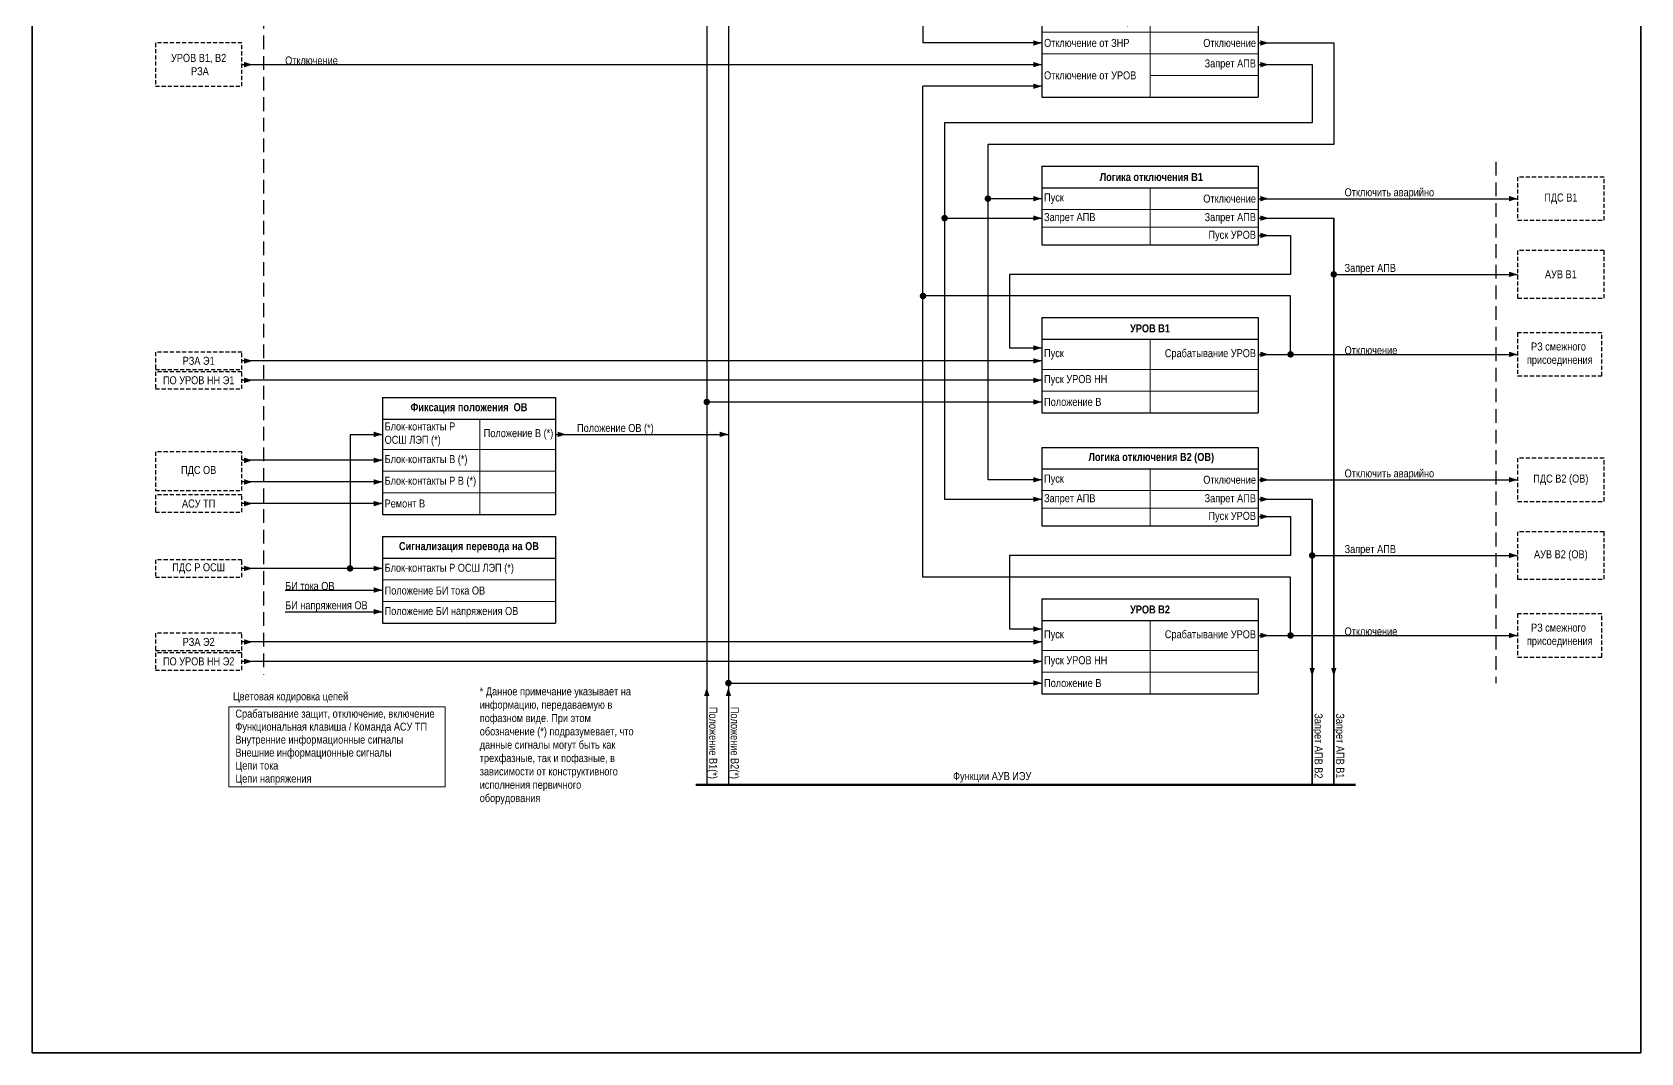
# Model space of a CAD drawing. Header units: millimetres. Extents: x -14593 to 14732, y -17400 to 5232.
# Drawn here: x 2958 to 3702, y -3883 to -3411 of the extents above; entities that cross this region are included whole.
import ezdxf
from ezdxf.enums import TextEntityAlignment as Align

# ---------------------------------------------------------------- set-up
doc = ezdxf.new("R2010")
doc.units = ezdxf.units.MM
doc.linetypes.add('штриховая2', pattern=[9.525, 6.35, -3.175])
for name, color, linetype, lineweight in [('Основная', 7, 'Continuous', 30), ('Отключение_включение', 1, 'Continuous', 30), ('Тонкая', 7, 'Continuous', 18), ('Цепи внешние', 84, 'Continuous', 30), ('Цепи внутренние', 5, 'Continuous', 30), ('Цепи ТН', 200, 'Continuous', 30), ('Цепи ТТ', 23, 'Continuous', 30), ('Цепь - ФК и АСУ', 132, 'Continuous', 30)]:
    doc.layers.add(name, color=color, linetype=linetype, lineweight=lineweight)
doc.layers.add('Рамка', color=8, linetype='Continuous', lineweight=35, plot=False)
doc.styles.add('Narrow', font='ARIALN.TTF')
doc.styles.add('Табл дан', font='ARIALN.TTF')
doc.styles.add('Табл загол', font='ARIALNB.TTF')

# ---------------------------------------------------------------- blocks, each defined once
blk = doc.blocks.new('*T143')
at = {"layer": 'Основная', "color": 0, "linetype": 'ByBlock', "lineweight": -2, "transparency": 16777216}
for p, q in [((0, 0), (100, 0)), ((0, 0), (0, -10)), ((100, 0), (100, -10))]:
    blk.add_line(p, q, dxfattribs=at)
at = {"layer": 'Основная', "color": 0, "linetype": 'ByBlock', "lineweight": 30, "transparency": 16777216}
for p, q in [((0, -10), (100, -10)), ((0, -10), (0, -70)), ((100, -10), (100, -70)), ((0, -70), (100, -70))]:
    blk.add_line(p, q, dxfattribs=at)
at = {"layer": 'Основная', "color": 0, "linetype": 'ByBlock', "lineweight": 18, "transparency": 16777216}
for p, q in [((50, -10), (50, -70)), ((0, -20), (100, -20)), ((0, -30), (100, -30)), ((0, -40), (100, -40)), ((0, -50), (100, -50)), ((50, -60), (100, -60))]:
    blk.add_line(p, q, dxfattribs=at)
at = {"layer": 'Основная', "color": 0, "transparency": 16777216, "char_height": 3.7}
for s, insert, width, attachment_point, style in [('{\\C256;Логика отключения}', (50, -5), 97, 5, 'Табл загол'), ('Пуск ТУ ОТФ', (99, -15), 48, 6, 'Табл дан'), ('Телеотключение', (1, -25), 48, 4, 'Табл дан'), ('Пуск ТО', (99, -25), 48, 6, 'Табл дан'), ('{\\C256;Отключение от защит}', (1, -35), 48, 4, 'Табл дан'), ('Останов ВЧ', (99, -35), 48, 6, 'Табл дан'), ('Отключение от ЗНР', (1, -45), 48, 4, 'Табл дан'), ('Отключение', (99, -45), 48, 6, 'Табл дан'), ('Отключение от УРОВ', (1, -60), 48, 4, 'Табл дан'), ('Запрет АПВ', (99, -55), 48, 6, 'Табл дан')]:
    blk.add_mtext(s, dxfattribs=dict(at, insert=insert, width=width, attachment_point=attachment_point, style=style))
blk = doc.blocks.new('Point')
at = {"layer": 'Основная', "color": 0, "const_width": 1.5}
blk.add_lwpolyline([(-0.75, 0, 1), (0.75, 0, 1)], format="xyb", close=True, dxfattribs=at)
blk = doc.blocks.new('*T144')
at = {"layer": 'Основная', "color": 0, "linetype": 'ByBlock', "lineweight": -2, "transparency": 16777216}
for p, q in [((0, 0), (100, 0)), ((0, 0), (0, -10)), ((100, 0), (100, -10))]:
    blk.add_line(p, q, dxfattribs=at)
at = {"layer": 'Основная', "color": 0, "linetype": 'ByBlock', "lineweight": 30, "transparency": 16777216}
for p, q in [((0, -10), (100, -10)), ((0, -10), (0, -44)), ((100, -10), (100, -44)), ((0, -44), (100, -44))]:
    blk.add_line(p, q, dxfattribs=at)
at = {"layer": 'Основная', "color": 0, "linetype": 'ByBlock', "lineweight": 18, "transparency": 16777216}
for p, q in [((50, -10), (50, -44)), ((0, -24), (100, -24)), ((0, -34), (100, -34))]:
    blk.add_line(p, q, dxfattribs=at)
at = {"layer": 'Основная', "color": 0, "transparency": 16777216, "char_height": 3.7}
for s, insert, width, attachment_point, style in [('{\\C256;УРОВ В1}', (50, -5), 97, 5, 'Табл загол'), ('{\\C256;Пуск}', (1, -17), 48, 4, 'Табл дан'), ('Срабатывание УРОВ', (99, -17), 48, 6, 'Табл дан'), ('Пуск УРОВ НН', (1, -29), 48, 4, 'Табл дан'), ('Положение В', (1, -39), 48, 4, 'Табл дан')]:
    blk.add_mtext(s, dxfattribs=dict(at, insert=insert, width=width, attachment_point=attachment_point, style=style))
blk = doc.blocks.new('*T145')
at = {"layer": 'Основная', "color": 0, "linetype": 'ByBlock', "lineweight": -2, "transparency": 16777216}
for p, q in [((0, 0), (100, 0)), ((0, 0), (0, -10)), ((100, 0), (100, -10))]:
    blk.add_line(p, q, dxfattribs=at)
at = {"layer": 'Основная', "color": 0, "linetype": 'ByBlock', "lineweight": 30, "transparency": 16777216}
for p, q in [((0, -10), (100, -10)), ((0, -10), (0, -36.33)), ((100, -10), (100, -36.33)), ((0, -36.33), (100, -36.33))]:
    blk.add_line(p, q, dxfattribs=at)
at = {"layer": 'Основная', "color": 0, "linetype": 'ByBlock', "lineweight": 18, "transparency": 16777216}
for p, q in [((50, -10), (50, -36.33)), ((0, -20), (100, -20)), ((0, -28.17), (100, -28.17))]:
    blk.add_line(p, q, dxfattribs=at)
at = {"layer": 'Основная', "color": 0, "transparency": 16777216, "char_height": 3.7}
for s, insert, width, attachment_point, style in [('{\\C256; Логика отключения В1}', (50, -5), 97, 5, 'Табл загол'), ('Пуск', (1, -15), 48, 4, 'Табл дан'), ('Отключение', (99, -15), 48, 6, 'Табл дан'), ('Запрет АПВ', (1, -24.08), 48, 4, 'Табл дан'), ('Запрет АПВ', (99, -24.08), 48, 6, 'Табл дан'), ('Пуск УРОВ', (99, -32.25), 48, 6, 'Табл дан')]:
    blk.add_mtext(s, dxfattribs=dict(at, insert=insert, width=width, attachment_point=attachment_point, style=style))
blk = doc.blocks.new('*T146')
at = {"layer": 'Основная', "color": 0, "linetype": 'ByBlock', "lineweight": -2, "transparency": 16777216}
for p, q in [((0, 0), (100, 0)), ((0, 0), (0, -10)), ((100, 0), (100, -10))]:
    blk.add_line(p, q, dxfattribs=at)
at = {"layer": 'Основная', "color": 0, "linetype": 'ByBlock', "lineweight": 30, "transparency": 16777216}
for p, q in [((0, -10), (100, -10)), ((0, -10), (0, -36.33)), ((100, -10), (100, -36.33)), ((0, -36.33), (100, -36.33))]:
    blk.add_line(p, q, dxfattribs=at)
at = {"layer": 'Основная', "color": 0, "linetype": 'ByBlock', "lineweight": 18, "transparency": 16777216}
for p, q in [((50, -10), (50, -36.33)), ((0, -20), (100, -20)), ((0, -28.17), (100, -28.17))]:
    blk.add_line(p, q, dxfattribs=at)
at = {"layer": 'Основная', "color": 0, "transparency": 16777216, "char_height": 3.7}
for s, insert, width, attachment_point, style in [('{\\C256; Логика отключения В2 (ОВ)}', (50, -5), 97, 5, 'Табл загол'), ('Пуск', (1, -15), 48, 4, 'Табл дан'), ('Отключение', (99, -15), 48, 6, 'Табл дан'), ('Запрет АПВ', (1, -24.08), 48, 4, 'Табл дан'), ('Запрет АПВ', (99, -24.08), 48, 6, 'Табл дан'), ('Пуск УРОВ', (99, -32.25), 48, 6, 'Табл дан')]:
    blk.add_mtext(s, dxfattribs=dict(at, insert=insert, width=width, attachment_point=attachment_point, style=style))
blk = doc.blocks.new('*T147')
at = {"layer": 'Основная', "color": 0, "linetype": 'ByBlock', "lineweight": -2, "transparency": 16777216}
for p, q in [((0, 0), (100, 0)), ((0, 0), (0, -10)), ((100, 0), (100, -10))]:
    blk.add_line(p, q, dxfattribs=at)
at = {"layer": 'Основная', "color": 0, "linetype": 'ByBlock', "lineweight": 30, "transparency": 16777216}
for p, q in [((0, -10), (100, -10)), ((0, -10), (0, -44)), ((100, -10), (100, -44)), ((0, -44), (100, -44))]:
    blk.add_line(p, q, dxfattribs=at)
at = {"layer": 'Основная', "color": 0, "linetype": 'ByBlock', "lineweight": 18, "transparency": 16777216}
for p, q in [((50, -10), (50, -44)), ((0, -24), (100, -24)), ((0, -34), (100, -34))]:
    blk.add_line(p, q, dxfattribs=at)
at = {"layer": 'Основная', "color": 0, "transparency": 16777216, "char_height": 3.7}
for s, insert, width, attachment_point, style in [('{\\C256;УРОВ В2}', (50, -5), 97, 5, 'Табл загол'), ('{\\C256;Пуск}', (1, -17), 48, 4, 'Табл дан'), ('Срабатывание УРОВ', (99, -17), 48, 6, 'Табл дан'), ('Пуск УРОВ НН', (1, -29), 48, 4, 'Табл дан'), ('Положение В', (1, -39), 48, 4, 'Табл дан')]:
    blk.add_mtext(s, dxfattribs=dict(at, insert=insert, width=width, attachment_point=attachment_point, style=style))
blk = doc.blocks.new('*T210')
at = {"layer": 'Основная', "color": 0, "linetype": 'ByBlock', "lineweight": -2, "transparency": 16777216}
for p, q in [((0, 0), (80, 0)), ((0, 0), (0, -10)), ((80, 0), (80, -10))]:
    blk.add_line(p, q, dxfattribs=at)
at = {"layer": 'Основная', "color": 0, "linetype": 'ByBlock', "lineweight": 30, "transparency": 16777216}
for p, q in [((0, -10), (80, -10)), ((0, -10), (0, -40)), ((80, -10), (80, -40)), ((0, -40), (80, -40))]:
    blk.add_line(p, q, dxfattribs=at)
at = {"layer": 'Основная', "color": 0, "linetype": 'ByBlock', "lineweight": 18, "transparency": 16777216}
for p, q in [((0, -20), (80, -20)), ((0, -30), (80, -30))]:
    blk.add_line(p, q, dxfattribs=at)
at = {"layer": 'Основная', "color": 0, "transparency": 16777216, "char_height": 3.7}
for s, insert, width, attachment_point, style in [('Сигнализация перевода на ОВ', (40, -5), 77, 5, 'Табл загол'), ('Блок-контакты Р ОСШ ЛЭП (*)', (1, -15), 78, 4, 'Табл дан'), ('Положение БИ тока ОВ', (1, -25), 78, 4, 'Табл дан'), ('Положение БИ напряжения ОВ', (1, -35), 78, 4, 'Табл дан')]:
    blk.add_mtext(s, dxfattribs=dict(at, insert=insert, width=width, attachment_point=attachment_point, style=style))
blk = doc.blocks.new('*T209')
at = {"layer": 'Основная', "color": 0, "linetype": 'ByBlock', "lineweight": -2, "transparency": 16777216}
for p, q in [((0, 0), (80, 0)), ((0, 0), (0, -10)), ((80, 0), (80, -10))]:
    blk.add_line(p, q, dxfattribs=at)
at = {"layer": 'Основная', "color": 0, "linetype": 'ByBlock', "lineweight": 30, "transparency": 16777216}
for p, q in [((0, -10), (80, -10)), ((0, -10), (0, -54.02)), ((80, -10), (80, -54.02)), ((0, -54.02), (80, -54.02))]:
    blk.add_line(p, q, dxfattribs=at)
at = {"layer": 'Основная', "color": 0, "linetype": 'ByBlock', "lineweight": 18, "transparency": 16777216}
for p, q in [((45, -10), (45, -54.02)), ((0, -24.02), (80, -24.02)), ((0, -34.02), (80, -34.02)), ((0, -44.02), (80, -44.02))]:
    blk.add_line(p, q, dxfattribs=at)
at = {"layer": 'Основная', "color": 0, "transparency": 16777216, "char_height": 3.7}
for s, insert, width, attachment_point, style in [('Фиксация положения  ОВ', (40, -5), 77, 5, 'Табл загол'), ('Блок-контакты Р ОСШ ЛЭП (*)', (1, -17.01), 43, 4, 'Табл дан'), ('\\A1;Положение В (*)', (79, -17.01), 33, 6, 'Табл дан'), ('Блок-контакты В (*)', (1, -29.02), 43, 4, 'Табл дан'), ('Блок-контакты Р В (*)', (1, -39.02), 43, 4, 'Табл дан'), ('Ремонт В', (1, -49.02), 43, 4, 'Табл дан')]:
    blk.add_mtext(s, dxfattribs=dict(at, insert=insert, width=width, attachment_point=attachment_point, style=style))

msp = doc.modelspace()

# ---------------------------------------------------------------- linework, layer by layer
at = {"layer": 'Отключение_включение'}
for points in [[(3370, -3346), (3370, -3416)], [(3560, -3416), (3560, -3463)], [(3055, -3426), (3425, -3426)], [(3425, -3436), (3370, -3436)], [(3370, -3663), (3370, -3436)], [(3560, -3463), (3400, -3463)], [(3400, -3463), (3400, -3488)], [(3425, -3488), (3400, -3488)], [(3400, -3488), (3400, -3618)], [(3525, -3488), (3645, -3488)], [(3540, -3533), (3370, -3533)], [(3540, -3560), (3540, -3533)], [(3425, -3618), (3400, -3618)], [(3525, -3618), (3645, -3618)], [(3540, -3663), (3370, -3663)], [(3540, -3690), (3540, -3663)]]:
    msp.add_lwpolyline(points, dxfattribs=at)
at = {"layer": 'Отключение_включение', "ltscale": 0.3}
for points in [[(3425, -3416, 0, 2.5, 0), (3421, -3416, 0, 0, 0)], [(3530, -3416, 0, 2.5, 0), (3526, -3416, 0, 0, 0)], [(3060, -3426, 0, 2.5, 0), (3056, -3426, 0, 0, 0)], [(3425, -3426, 0, 2.5, 0), (3421, -3426, 0, 0, 0)], [(3425, -3436, 0, 2.5, 0), (3421, -3436, 0, 0, 0)], [(3425, -3488, 0, 2.5, 0), (3421, -3488, 0, 0, 0)], [(3530, -3488, 0, 2.5, 0), (3526, -3488, 0, 0, 0)], [(3645, -3488, 0, 2.5, 0), (3641, -3488, 0, 0, 0)], [(3530, -3560, 0, 2.5, 0), (3526, -3560, 0, 0, 0)], [(3645, -3560, 0, 2.5, 0), (3641, -3560, 0, 0, 0)], [(3425, -3618, 0, 2.5, 0), (3421, -3618, 0, 0, 0)], [(3530, -3618, 0, 2.5, 0), (3526, -3618, 0, 0, 0)], [(3645, -3618, 0, 2.5, 0), (3641, -3618, 0, 0, 0)], [(3530, -3690, 0, 2.5, 0), (3526, -3690, 0, 0, 0)], [(3645, -3690, 0, 2.5, 0), (3641, -3690, 0, 0, 0)]]:
    msp.add_lwpolyline(points, format="xyseb", dxfattribs=at)
for points in [[(3425, -3416), (3370, -3416)], [(3525, -3416), (3560, -3416)], [(3525, -3560), (3645, -3560)], [(3525, -3690), (3645, -3690)]]:
    msp.add_lwpolyline(points, dxfattribs=at)
at = {"layer": 'Рамка', "color": 1}
msp.add_lwpolyline([(2958, -2659), (3702, -2659), (3702, -3883), (2958, -3883)], close=True, dxfattribs=at)
at = {"layer": 'Тонкая', "ltscale": 0.3}
msp.add_lwpolyline([(3049, -3723), (3149, -3723), (3149, -3760), (3049, -3760)], close=True, dxfattribs=at)
at = {"layer": 'Цепи внешние', "linetype": 'штриховая2', "ltscale": 0.3}
for points in [[(3055, -3416), (3015, -3416), (3015, -3436), (3055, -3436)], [(3685, -3478), (3645, -3478), (3645, -3498), (3685, -3498)], [(3685, -3512), (3645, -3512), (3645, -3534), (3685, -3534)], [(3684, -3550), (3645, -3550), (3645, -3570), (3684, -3570)], [(3055, -3559), (3015, -3559), (3015, -3567), (3055, -3567)], [(3055, -3568), (3015, -3568), (3015, -3576), (3055, -3576)], [(3055, -3605), (3015, -3605), (3015, -3623), (3055, -3623)], [(3685, -3608), (3645, -3608), (3645, -3628), (3685, -3628)], [(3055, -3625), (3015, -3625), (3015, -3633), (3055, -3633)], [(3685, -3642), (3645, -3642), (3645, -3664), (3685, -3664)], [(3055, -3655), (3015, -3655), (3015, -3663), (3055, -3663)], [(3684, -3680), (3645, -3680), (3645, -3700), (3684, -3700)], [(3055, -3689), (3015, -3689), (3015, -3697), (3055, -3697)], [(3055, -3698), (3015, -3698), (3015, -3706), (3055, -3706)]]:
    msp.add_lwpolyline(points, close=True, dxfattribs=at)
at = {"layer": 'Цепи внешние', "ltscale": 0.3}
for points in [[(3560, -3523), (3645, -3523)], [(3550, -3653), (3645, -3653)]]:
    msp.add_lwpolyline(points, dxfattribs=at)
for points in [[(3645, -3523, 0, 2.5, 0), (3641, -3523, 0, 0, 0)], [(3060, -3563, 0, 2.5, 0), (3056, -3563, 0, 0, 0)], [(3425, -3563, 0, 2.5, 0), (3421, -3563, 0, 0, 0)], [(3060, -3572, 0, 2.5, 0), (3056, -3572, 0, 0, 0)], [(3425, -3572, 0, 2.5, 0), (3421, -3572, 0, 0, 0)], [(3120, -3597, 0, 2.5, 0), (3116, -3597, 0, 0, 0)], [(3060, -3609, 0, 2.5, 0), (3056, -3609, 0, 0, 0)], [(3120, -3609, 0, 2.5, 0), (3116, -3609, 0, 0, 0)], [(3060, -3619, 0, 2.5, 0), (3056, -3619, 0, 0, 0)], [(3120, -3619, 0, 2.5, 0), (3116, -3619, 0, 0, 0)], [(3060, -3629, 0, 2.5, 0), (3056, -3629, 0, 0, 0)], [(3120, -3629, 0, 2.5, 0), (3116, -3629, 0, 0, 0)], [(3645, -3653, 0, 2.5, 0), (3641, -3653, 0, 0, 0)], [(3060, -3659, 0, 2.5, 0), (3056, -3659, 0, 0, 0)], [(3120, -3659, 0, 2.5, 0), (3116, -3659, 0, 0, 0)], [(3060, -3693, 0, 2.5, 0), (3056, -3693, 0, 0, 0)], [(3425, -3693, 0, 2.5, 0), (3421, -3693, 0, 0, 0)], [(3060, -3702, 0, 2.5, 0), (3056, -3702, 0, 0, 0)], [(3425, -3702, 0, 2.5, 0), (3421, -3702, 0, 0, 0)]]:
    msp.add_lwpolyline(points, format="xyseb", dxfattribs=at)
at = {"layer": 'Цепи внешние'}
for points in [[(3425, -3563), (3055, -3563)], [(3425, -3572), (3055, -3572)], [(3105, -3597), (3105, -3659)], [(3105, -3597), (3120, -3597)], [(3120, -3609), (3055, -3609)], [(3120, -3619), (3055, -3619)], [(3120, -3629), (3055, -3629)], [(3120, -3659), (3055, -3659)], [(3425, -3693), (3055, -3693)], [(3425, -3702), (3055, -3702)]]:
    msp.add_lwpolyline(points, dxfattribs=at)
at = {"layer": 'Цепи внутренние', "linetype": 'штриховая2'}
for points in [[(3065, -2822), (3065, -3708)], [(3635, -3471), (3635, -3712)]]:
    msp.add_lwpolyline(points, dxfattribs=at)
at = {"layer": 'Цепи внутренние', "ltscale": 0.3}
for points in [[(3280, -3385), (3280, -3759)], [(3270, -3395), (3270, -3759)]]:
    msp.add_lwpolyline(points, dxfattribs=at)
for points in [[(3530, -3426, 0, 2.5, 0), (3526, -3426, 0, 0, 0)], [(3425, -3497, 0, 2.5, 0), (3421, -3497, 0, 0, 0)], [(3530, -3497, 0, 2.5, 0), (3526, -3497, 0, 0, 0)], [(3530, -3505, 0, 2.5, 0), (3526, -3505, 0, 0, 0)], [(3425, -3557, 0, 2.5, 0), (3421, -3557, 0, 0, 0)], [(3425, -3582, 0, 2.5, 0), (3421, -3582, 0, 0, 0)], [(3205, -3597, 0, 2.5, 0), (3201, -3597, 0, 0, 0)], [(3280, -3597, 0, 2.5, 0), (3276, -3597, 0, 0, 0)], [(3425, -3627, 0, 2.5, 0), (3421, -3627, 0, 0, 0)], [(3530, -3627, 0, 2.5, 0), (3526, -3627, 0, 0, 0)], [(3530, -3635, 0, 2.5, 0), (3526, -3635, 0, 0, 0)], [(3120, -3669, 0, 2.5, 0), (3116, -3669, 0, 0, 0)], [(3120, -3679, 0, 2.5, 0), (3116, -3679, 0, 0, 0)], [(3425, -3687, 0, 2.5, 0), (3421, -3687, 0, 0, 0)], [(3550, -3709, 0, 2.5, 0), (3550, -3705, 0, 0, 0)], [(3560, -3709, 0, 2.5, 0), (3560, -3705, 0, 0, 0)], [(3425, -3712, 0, 2.5, 0), (3421, -3712, 0, 0, 0)], [(3270, -3714, 0, 2.5, 0), (3270, -3718, 0, 0, 0)], [(3280, -3714, 0, 2.5, 0), (3280, -3718, 0, 0, 0)]]:
    msp.add_lwpolyline(points, format="xyseb", dxfattribs=at)
at = {"layer": 'Цепи внутренние'}
for points in [[(3525, -3426), (3550, -3426)], [(3550, -3426), (3550, -3453)], [(3550, -3453), (3380, -3453)], [(3380, -3453), (3380, -3497)], [(3380, -3497), (3425, -3497)], [(3380, -3497), (3380, -3627)], [(3525, -3497), (3560, -3497)], [(3560, -3497), (3560, -3759)], [(3560, -3759), (3560, -3497)], [(3525, -3505), (3540, -3505)], [(3540, -3505), (3540, -3523)], [(3540, -3523), (3410, -3523)], [(3410, -3523), (3410, -3557)], [(3410, -3557), (3425, -3557)], [(3270, -3582), (3425, -3582)], [(3200, -3597), (3280, -3597)], [(3380, -3627), (3425, -3627)], [(3525, -3627), (3550, -3627)], [(3550, -3627), (3550, -3759)], [(3550, -3759), (3550, -3627)], [(3525, -3635), (3540, -3635)], [(3540, -3635), (3540, -3653)], [(3540, -3653), (3410, -3653)], [(3410, -3653), (3410, -3687)], [(3075, -3669), (3120, -3669)], [(3075, -3679), (3120, -3679)], [(3410, -3687), (3425, -3687)], [(3280, -3712), (3310, -3712), (3310, -3712)], [(3310, -3712), (3425, -3712)]]:
    msp.add_lwpolyline(points, dxfattribs=at)
at = {"layer": 'Цепи внутренние', "lineweight": 60}
msp.add_lwpolyline([(3265, -3759), (3570, -3759)], dxfattribs=at)

# ---------------------------------------------------------------- block references
for name, p in [('*T143', (3425, -3371)), ('*T145', (3425, -3473)), ('*T144', (3425, -3543)), ('*T209', (3120, -3579.97)), ('*T146', (3425, -3603)), ('*T210', (3120, -3644.23)), ('*T147', (3425, -3673))]:
    msp.add_blockref(name, p)
at = {"layer": 'Отключение_включение'}
for p in [(3400, -3488), (3370, -3533), (3540, -3560), (3540, -3690)]:
    msp.add_blockref('Point', p, dxfattribs=at)
at = {"layer": 'Цепи внешние'}
for p in [(3560, -3523), (3550, -3653), (3105, -3659)]:
    msp.add_blockref('Point', p, dxfattribs=at)
at = {"layer": 'Цепи внутренние'}
for p in [(3380, -3497), (3270, -3582), (3280, -3712)]:
    msp.add_blockref('Point', p, dxfattribs=at)

# ---------------------------------------------------------------- texts
at = {"layer": 'Основная', "style": 'Narrow'}
msp.add_text('Цветовая кодировка цепей', height=3.7, dxfattribs=at).set_placement((3077.5, -3720), align=Align.CENTER)
at = {"layer": 'Основная', "char_height": 3.7, "style": 'Narrow'}
for s, insert, width, attachment_point in [('УРОВ В1, В2\\P РЗА', (3035, -3426), 40, 5), ('Отключение', (3075, -3426), 65, 7), ('Отключить аварийно', (3565, -3488), 124, 7), ('ПДС В1', (3665, -3488), 40, 5), ('Запрет АПВ', (3565, -3523), 64, 7), ('АУВ В1', (3665, -3523), 40, 5), ('Отключение', (3565, -3560), 105, 7), ('РЗ смежного  присоединения ', (3664.5, -3560), 39, 5), ('РЗА Э1', (3035, -3563), 40, 5), ('ПО УРОВ НН Э1', (3035, -3572), 40, 5), ('Положение ОВ (*)', (3210, -3597), 65, 7), ('ПДС ОВ', (3035, -3614), 40, 5), ('Отключить аварийно', (3565, -3618), 124, 7), ('ПДС В2 (ОВ)', (3665, -3618), 40, 5), ('АСУ ТП', (3035, -3629), 40, 5), ('Запрет АПВ', (3565, -3653), 64, 7), ('АУВ В2 (ОВ)', (3665, -3653), 40, 5), ('ПДС Р ОСШ', (3035, -3659), 40, 5), ('БИ тока ОВ', (3075, -3669), 65, 7), ('БИ напряжения ОВ', (3075, -3679), 65, 7), ('Отключение', (3565, -3690), 105, 7), ('РЗ смежного  присоединения ', (3664.5, -3690), 39, 5), ('РЗА Э2', (3035, -3693), 40, 5), ('ПО УРОВ НН Э2', (3035, -3702), 40, 5), ('* Данное примечание указывает на информацию, передаваемую в пофазном виде. При этом обозначение (*) подразумевает, что данные сигналы могут быть как трехфазные, так и пофазные, в зависимости от конструктивного исполнения первичного оборудования', (3165, -3714), 75.9096, 1), ('Функции АУВ ИЭУ', (3402, -3758), 55, 8)]:
    msp.add_mtext(s, dxfattribs=dict(at, insert=insert, width=width, attachment_point=attachment_point))
at = {"layer": 'Основная', "char_height": 3.7, "width": 65, "attachment_point": 7, "rotation": 270, "style": 'Narrow'}
for s, insert in [('Положение В1(*)', (3270, -3723)), ('Положение В2(*)', (3280, -3723)), ('Запрет АПВ В2', (3550, -3726)), ('Запрет АПВ В1', (3560, -3726))]:
    msp.add_mtext(s, dxfattribs=dict(at, insert=insert))
at = {"layer": 'Отключение_включение', "style": 'Narrow'}
msp.add_text('Срабатывание защит, отключение, включение', height=3.7, dxfattribs=at).set_placement((3052, -3728))
at = {"layer": 'Цепи внешние', "style": 'Narrow'}
msp.add_text('Внешние информационные сигналы', height=3.7, dxfattribs=at).set_placement((3052, -3746))
at = {"layer": 'Цепи внутренние', "style": 'Narrow'}
msp.add_text('Внутренние информационные сигналы', height=3.7, dxfattribs=at).set_placement((3052, -3740))
at = {"layer": 'Цепи ТН', "style": 'Narrow'}
msp.add_text('Цепи напряжения', height=3.7, dxfattribs=at).set_placement((3052, -3758))
at = {"layer": 'Цепи ТТ', "style": 'Narrow'}
msp.add_text('Цепи тока', height=3.7, dxfattribs=at).set_placement((3052, -3752))
at = {"layer": 'Цепь - ФК и АСУ', "style": 'Narrow'}
msp.add_text('Функциональная клавиша / Команда АСУ ТП', height=3.7, dxfattribs=at).set_placement((3052, -3734))

doc.saveas('drawing.dxf')
